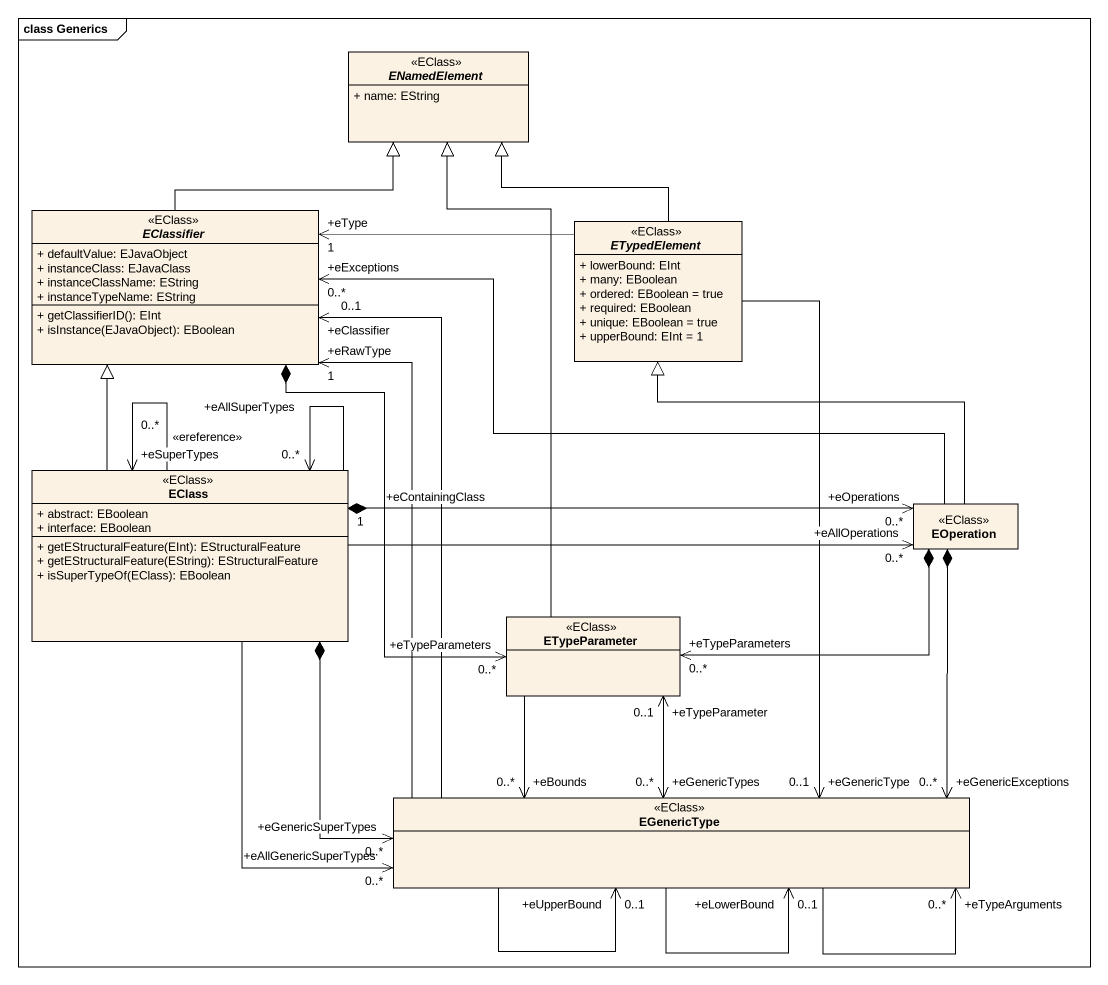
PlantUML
@startuml
mainframe class Generics
hide circle
hide empty members
skinparam classAttributeIconSize 0
abstract class ENamedElement <<EClass>> {
  + name: EString
}
abstract class EClassifier <<EClass>> {
  + defaultValue: EJavaObject
  + instanceClass: EJavaClass
  + instanceClassName: EString
  + instanceTypeName: EString
  + getClassifierID(): EInt
  + isInstance(EJavaObject): EBoolean
}
abstract class ETypedElement <<EClass>> {
  + lowerBound: EInt
  + many: EBoolean
  + ordered: EBoolean = true
  + required: EBoolean
  + unique: EBoolean = true
  + upperBound: EInt = 1
}
class EClass <<EClass>> {
  + abstract: EBoolean
  + interface: EBoolean
  + getEStructuralFeature(EInt): EStructuralFeature
  + getEStructuralFeature(EString): EStructuralFeature
  + isSuperTypeOf(EClass): EBoolean
}
class EOperation <<EClass>>
class ETypeParameter <<EClass>>
class EGenericType <<EClass>>
EClassifier -up-|> ENamedElement
EClassifier "+eType\n1" <-right- ETypedElement
EClassifier *--> "+eTypeParameters\n0..*" ETypeParameter
ETypedElement -up-|> ENamedElement
ETypedElement --> "+eGenericType\n0..1" EGenericType
EClass -up-|> EClassifier
EClass --> "+eSuperTypes\n0..*" EClass : <<ereference>>
EClass --> "+eAllSuperTypes\n0..*" EClass
EClass -right-> "+eAllOperations\n0..*" EOperation
EClass -right-> "+eAllGenericSuperTypes\n0..*" EGenericType
EClass *-right-> "+eGenericSuperTypes\n0..*" EGenericType
EOperation -left-> "+eExceptions\n0..*" EClassifier
EOperation -up-|> ETypedElement
EOperation "+eOperations\n0..*" <-left-* "+eContainingClass\n1" EClass
EOperation *-left-> "+eTypeParameters\n0..*" ETypeParameter
EOperation *--> "+eGenericExceptions\n0..*" EGenericType
ETypeParameter -up-|> ENamedElement
ETypeParameter "+eTypeParameter\n0..1" <--> "+eGenericTypes\n0..*" EGenericType
ETypeParameter --> "+eBounds\n0..*" EGenericType
EGenericType -up-> "+eClassifier\n0..1" EClassifier
EGenericType -up-> "+eRawType\n1" EClassifier
EGenericType --> "+eTypeArguments\n0..*" EGenericType
EGenericType --> "+eLowerBound\n0..1" EGenericType
EGenericType --> "+eUpperBound\n0..1" EGenericType
@enduml
